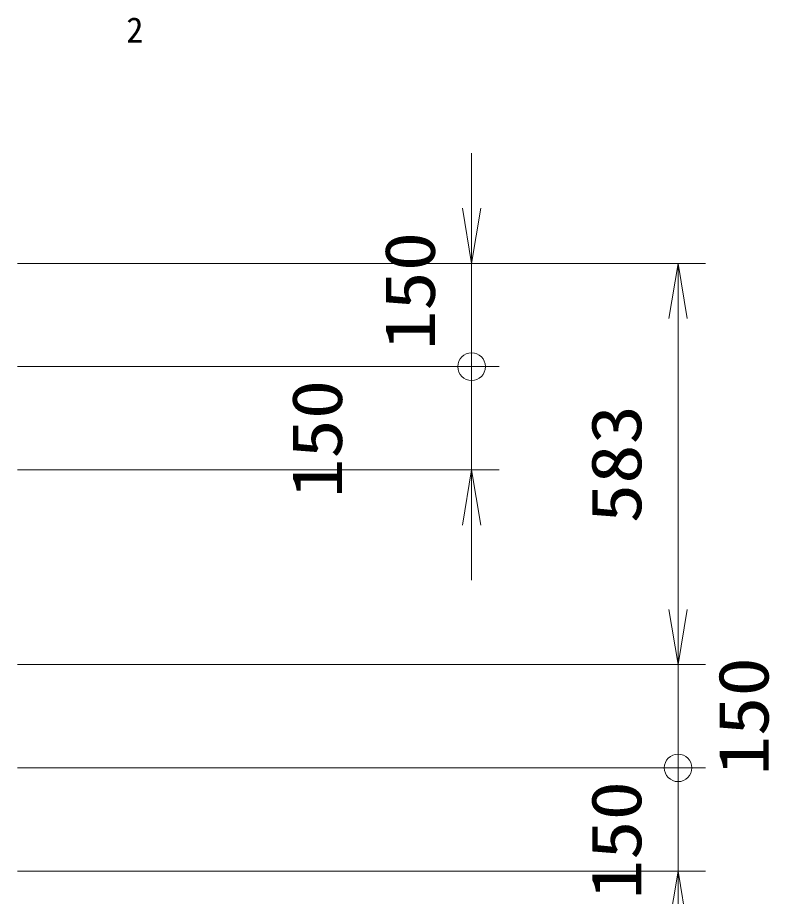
# Model space of a CAD drawing. Units: millimetres at full size. Extents: x 37600 to 71200, y 27760 to 51520.
# Drawn here: x 54190 to 55283, y 37460 to 38737 of the extents above; entities that cross this region are included whole.
import ezdxf
from ezdxf.enums import TextEntityAlignment as Align

# ---------------------------------------------------------------- set-up
doc = ezdxf.new("R2010")
doc.units = ezdxf.units.MM
doc.header["$LTSCALE"] = 80.0044
doc.layers.add('寸法', color=6, linetype='Continuous', lineweight=13)
doc.styles.add('ＭＳ ゴシック', font='')
doc.styles.get('ＭＳ ゴシック').set_extended_font_data('MS Gothic')

# ---------------------------------------------------------------- blocks, each defined once
blk = doc.blocks.new('dimension_origin')
at = {"color": 0, "linetype": 'Continuous', "lineweight": -2}
blk.add_circle((0, 0), 1.25, dxfattribs=at)
blk = doc.blocks.new('open_arrow')
at = {"color": 0, "linetype": 'Continuous', "lineweight": -2}
blk.add_lwpolyline([(7.5, 1.25), (0, 0), (7.5, -1.25)], dxfattribs=at)

msp = doc.modelspace()

# ---------------------------------------------------------------- linework, layer by layer
at = {"layer": '寸法'}
for p, q in [((54850, 38150), (54850, 38540)), ((54190, 38380), (54890, 38380)), ((54190, 38380), (55190, 38380)), ((55150, 38380), (55150, 37797)), ((54850, 38310), (54850, 37920)), ((54190, 38230), (54890, 38230)), ((54190, 38230), (54890, 38230)), ((54190, 38080), (54890, 38080)), ((55150, 37567), (55150, 37957)), ((54190, 37797), (55190, 37797)), ((54190, 37797), (55190, 37797)), ((55150, 37727), (55150, 37337)), ((54190, 37647), (55190, 37647)), ((54190, 37647), (55190, 37647)), ((54190, 37497), (55190, 37497))]:
    msp.add_line(p, q, dxfattribs=at)

# ---------------------------------------------------------------- block references
for name, p, xscale, yscale, rotation in [('open_arrow', (54850, 38380), 10.7, 10.7, 90), ('open_arrow', (55150, 38380), 10.7, 10.7, 270), ('dimension_origin', (54850, 38230), 16, 16, 270), ('dimension_origin', (54850, 38230), 16, 16, 90), ('open_arrow', (54850, 38080), 10.7, 10.7, 270), ('open_arrow', (55150, 37797), 10.7, 10.7, 90), ('open_arrow', (55150, 37797), 10.7, 10.7, 90), ('dimension_origin', (55150, 37647), 16, 16, 270), ('dimension_origin', (55150, 37647), 16, 16, 90), ('open_arrow', (55150, 37497), 10.7, 10.7, 270)]:
    msp.add_blockref(name, p, dxfattribs=dict(at, xscale=xscale, yscale=yscale, rotation=rotation))

# ---------------------------------------------------------------- texts
at = {"layer": '寸法', "color": 3, "style": 'ＭＳ ゴシック'}
msp.add_text('2', height=36.66, dxfattribs=at).set_placement((54348.05, 38690), align=Align.BOTTOM_LEFT)
at = {"layer": '寸法', "style": 'ＭＳ ゴシック', "width": 1.15}
for s, p in [('150', (54760, 38340)), ('150', (54625, 38125)), ('583', (55060, 38088.5)), ('150', (55245, 37722)), ('150', (55060, 37542))]:
    msp.add_text(s, height=73.31, rotation=90, dxfattribs=at).set_placement(p, align=Align.MIDDLE_CENTER)

doc.saveas('drawing.dxf')
